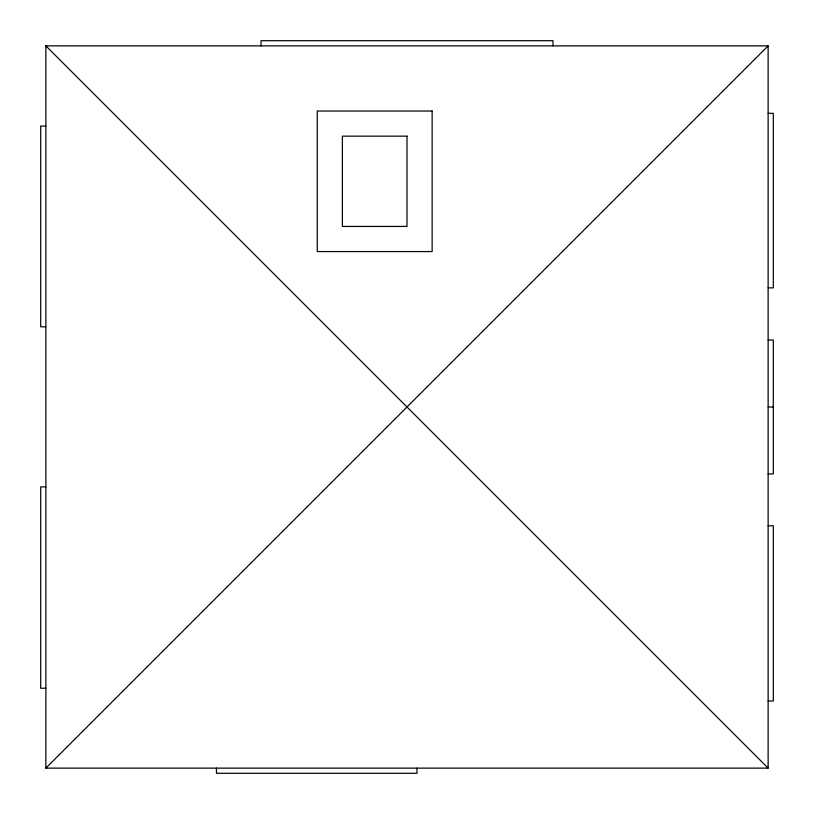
<?xml version="1.0" encoding="UTF-8"?>
<svg xmlns="http://www.w3.org/2000/svg" width="814" height="814" viewBox="0 0 814 814"><rect width="100%" height="100%" fill="white"/><g stroke="black" fill="none" stroke-linecap="round" stroke-linejoin="round"><path stroke-width="1.22" d="M45.869 768.131L768.131 45.869L45.869 45.869L45.869 768.131L768.131 768.131L768.131 45.869M768.131 113.339L773.3 113.339L773.3 287.861L768.131 287.861M45.869 126.078L40.7 126.078L40.7 326.79L45.869 326.79M768.131 340.059L773.3 340.059L773.3 473.941L768.131 473.941M768.131 407L773.3 407M45.869 486.884L40.7 486.884L40.7 688.247L45.869 688.247M768.131 525.773L773.3 525.773L773.3 701.027L768.131 701.027M45.869 45.869L768.131 768.131M553.001 45.869L553.001 40.7L260.999 40.7L260.999 45.869M416.972 768.131L416.972 773.3L216.453 773.3L216.453 768.131M432.132 111.019L317.257 111.019L317.257 251.567L432.132 251.567L432.132 111.019M407 136.152L342.379 136.152L342.379 226.434L407 226.434L407 136.152"/></g></svg>
